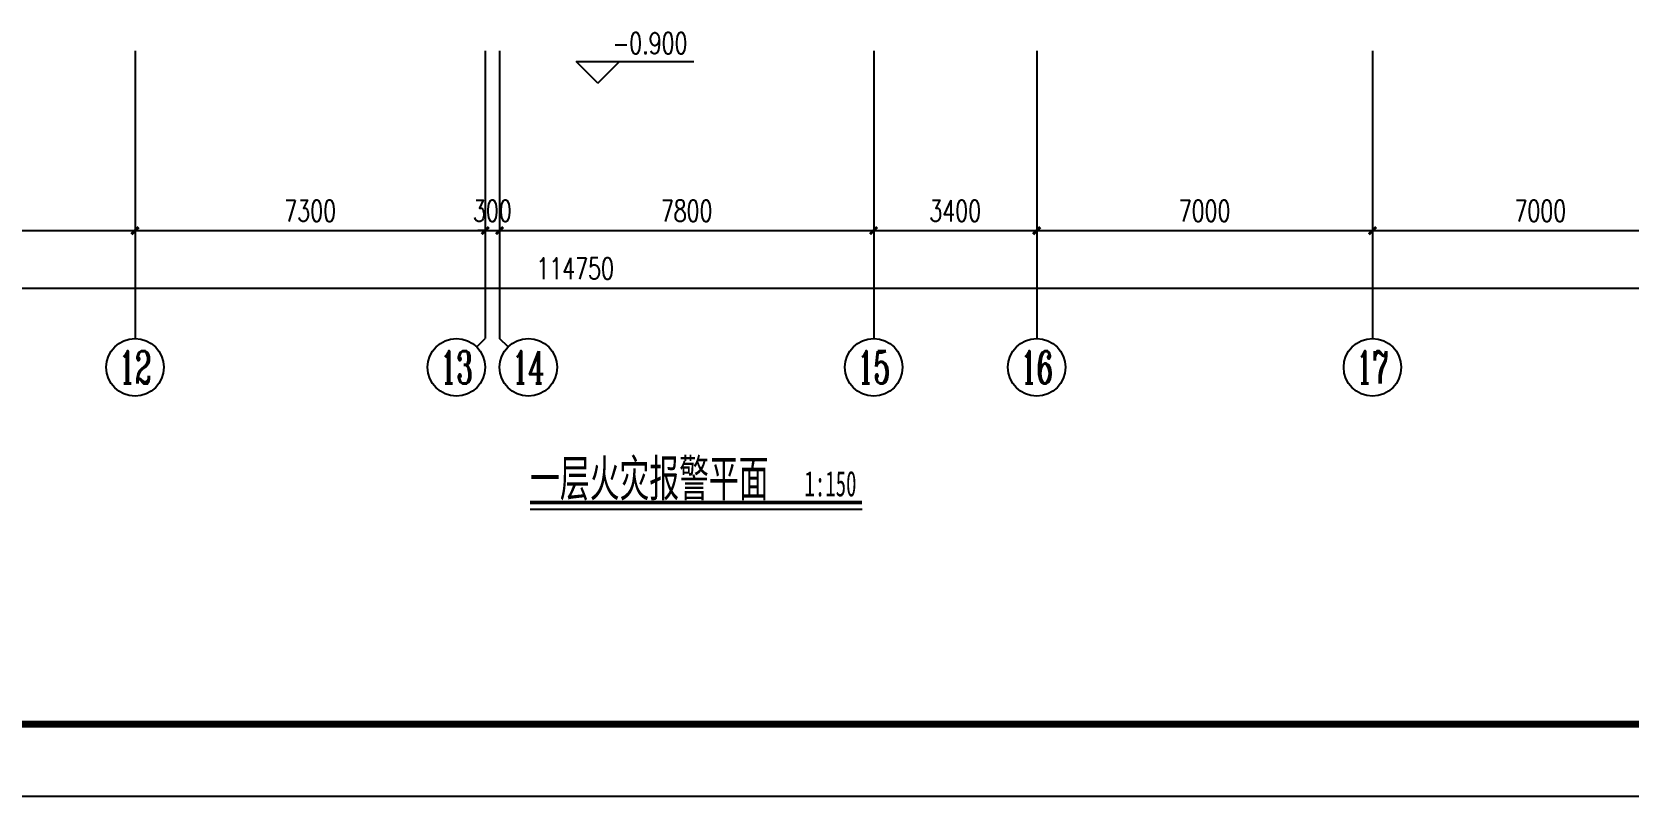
# Model space of a CAD drawing. Extents: x 101023 to 279373, y -114511 to 293844.
# Drawn here: x 171580 to 204880, y -114511 to -98579 of the extents above; entities that cross this region are included whole.
import ezdxf
from ezdxf.enums import TextEntityAlignment as Align

# ---------------------------------------------------------------- set-up
doc = ezdxf.new("R2010")
doc.units = 0
doc.header["$LTSCALE"] = 1000
doc.header["$MEASUREMENT"] = 0
for name, color, linetype in [('AXIS', 3, 'Continuous'), ('AXIS_TEXT', 7, 'Continuous'), ('BTTK', 7, 'Continuous'), ('DIM_ELEV', 3, 'Continuous'), ('PUB_TITLE', 7, 'Continuous'), ('STAIR', 2, 'Continuous'), ('TEL_SYMB', 2, 'Continuous'), ('WALL', 2, 'Continuous')]:
    doc.layers.add(name, color=color, linetype=linetype)
doc.styles.add('_TCH_AXIS', font='COMPLEX', dxfattribs={"bigfont": 'GBCBIG'})
doc.styles.add('_TCH_DIM', font='simplex.shx', dxfattribs={"bigfont": 'gbcbig.shx'})
doc.styles.add('_TCH_DIM_T3', font='SIMPLEX', dxfattribs={"width": 0.705882, "bigfont": 'GBCBIG'})
doc.styles.add('COMPLEX', font='COMPLEX')
doc.styles.add('HZ(TK)', font='geniso.shx', dxfattribs={"width": 0.9, "bigfont": 'hztxt.shx'})
doc.styles.add('仿宋', font='', dxfattribs={"width": 0.6})
doc.styles.get('仿宋').set_extended_font_data('SimSun')
doc.dimstyles.new('_TCH_ARCH&&150', dxfattribs={"dimtxt": 446.25, "dimasz": 150, "dimexe": 375, "dimexo": 450, "dimgap": 189.375, "dimtad": 1, "dimdec": 0, "dimzin": 0, "dimdsep": 46, "dimtxsty": '_TCH_DIM_T3', "dimblk": 'ARCHTICK', "dimcen": 0.09, "dimclrt": 7, "dimazin": 2, "dimtfac": 1, "dimtdec": 0, "dimtix": 1, "dimtmove": 2, "dimatfit": 3, "dimfxl": 1, "dimtolj": 1, "dimtzin": 0, "dimarcsym": 0})

# ---------------------------------------------------------------- blocks, each defined once
blk = doc.blocks.new('vhtemplate_2020年新竖式图框_A0')
at = {"layer": 'PUB_TITLE', "color": 7}
blk.add_lwpolyline([(0, 0), (1189, 0), (1189, 841), (0, 841)], close=True, dxfattribs=at)
at = {"layer": 'PUB_TITLE', "const_width": 1}
blk.add_lwpolyline([(25, 10), (1179, 10), (1179, 831), (25, 831)], close=True, dxfattribs=at)
at = {"layer": 'BTTK', "color": 4, "style": 'HZ(TK)', "width": 0.9}
for tag, p in [('合作单位', (1144, 743.5)), ('建设单位', (1144, 209.5)), ('工程名称', (1144, 176.5)), ('子项名称', (1154, 160)), ('图纸名称', (1144, 141))]:
    blk.add_attdef(tag, text='', height=3.5, dxfattribs=at).set_placement(p, align=Align.MIDDLE_CENTER)
for tag, p in [('注册证书号', (1156.5, 309.01)), ('注册印章号', (1156.5, 301.01)), ('设计号', (1154, 193)), ('图别', (1137.75, 34)), ('图号', (1170.25, 34)), ('版本号', (1137.75, 26)), ('日期', (1170.25, 26))]:
    blk.add_attdef(tag, text='', height=3.5, dxfattribs=at).set_placement(p, align=Align.MIDDLE)
blk = doc.blocks.new('_AXISO')
blk.add_circle((0, 0), 0.5)
at = {"layer": 'AXIS_TEXT', "style": 'COMPLEX', "width": 1.041667}
blk.add_attdef('A', text='', height=0.56, dxfattribs=at).set_placement((-0.25, -0.28), (0.25, -0.28), align=Align.FIT)
blk = doc.blocks.new('_ArchTick')
at = {"color": 0, "linetype": 'ByBlock', "const_width": 0.4}
blk.add_lwpolyline([(-0.5, -0.5), (0.5, 0.5)], dxfattribs=at)
blk = doc.blocks.new('*D128')
at = {"layer": 'AXIS', "color": 0, "lineweight": -2, "transparency": 16777216}
for p, q in [((926858, 771137), (926858, 766262)), ((1041608, 771137), (1041608, 766262)), ((926858, 766637), (1041608, 766637))]:
    blk.add_line(p, q, dxfattribs=at)
at = {"layer": 'Defpoints', "color": 0, "transparency": 16777216}
for p in [(926858, 771587), (1041608, 771587), (1041608, 766637)]:
    blk.add_point(p, dxfattribs=at)
at = {"layer": 'AXIS', "color": 0, "lineweight": -2, "transparency": 16777216, "xscale": 150, "yscale": 150, "zscale": 150, "rotation": 180}
blk.add_blockref('_ArchTick', (926858, 766637), dxfattribs=at)
at = {"layer": 'AXIS', "color": 0, "lineweight": -2, "transparency": 16777216, "xscale": 150, "yscale": 150, "zscale": 150}
blk.add_blockref('_ArchTick', (1041608, 766637), dxfattribs=at)
at = {"layer": 'AXIS', "color": 7, "transparency": 16777216, "insert": (984233, 767049), "char_height": 446.2, "attachment_point": 5, "style": '_TCH_DIM_T3'}
blk.add_mtext('\\A1;114750', dxfattribs=at)
blk = doc.blocks.new('*D136')
at = {"layer": 'AXIS', "color": 0, "lineweight": -2, "transparency": 16777216}
for p, q in [((968258, 771137), (968258, 767462)), ((975058, 771137), (975058, 767462)), ((968258, 767837), (975058, 767837))]:
    blk.add_line(p, q, dxfattribs=at)
at = {"layer": 'Defpoints', "color": 0, "transparency": 16777216}
for p in [(968258, 771587), (975058, 771587), (975058, 767837)]:
    blk.add_point(p, dxfattribs=at)
at = {"layer": 'AXIS', "color": 0, "lineweight": -2, "transparency": 16777216, "xscale": 150, "yscale": 150, "zscale": 150, "rotation": 180}
blk.add_blockref('_ArchTick', (968258, 767837), dxfattribs=at)
at = {"layer": 'AXIS', "color": 0, "lineweight": -2, "transparency": 16777216, "xscale": 150, "yscale": 150, "zscale": 150}
blk.add_blockref('_ArchTick', (975058, 767837), dxfattribs=at)
at = {"layer": 'AXIS', "color": 7, "transparency": 16777216, "insert": (971658, 768249), "char_height": 446.2, "attachment_point": 5, "style": '_TCH_DIM_T3'}
blk.add_mtext('\\A1;6800', dxfattribs=at)
blk = doc.blocks.new('*D137')
at = {"layer": 'AXIS', "color": 0, "lineweight": -2, "transparency": 16777216}
for p, q in [((975058, 771137), (975058, 767462)), ((982358, 771137), (982358, 767462)), ((975058, 767837), (982358, 767837))]:
    blk.add_line(p, q, dxfattribs=at)
at = {"layer": 'Defpoints', "color": 0, "transparency": 16777216}
for p in [(975058, 771587), (982358, 771587), (982358, 767837)]:
    blk.add_point(p, dxfattribs=at)
at = {"layer": 'AXIS', "color": 0, "lineweight": -2, "transparency": 16777216, "xscale": 150, "yscale": 150, "zscale": 150, "rotation": 180}
blk.add_blockref('_ArchTick', (975058, 767837), dxfattribs=at)
at = {"layer": 'AXIS', "color": 0, "lineweight": -2, "transparency": 16777216, "xscale": 150, "yscale": 150, "zscale": 150}
blk.add_blockref('_ArchTick', (982358, 767837), dxfattribs=at)
at = {"layer": 'AXIS', "color": 7, "transparency": 16777216, "insert": (978708, 768249), "char_height": 446.2, "attachment_point": 5, "style": '_TCH_DIM_T3'}
blk.add_mtext('\\A1;7300', dxfattribs=at)
blk = doc.blocks.new('*D138')
at = {"layer": 'AXIS', "color": 0, "lineweight": -2, "transparency": 16777216}
for p, q in [((982358, 771137), (982358, 767462)), ((982658, 771137), (982658, 767462)), ((982358, 767837), (982208, 767837)), ((982358, 767837), (982658, 767837)), ((982658, 767837), (982808, 767837))]:
    blk.add_line(p, q, dxfattribs=at)
at = {"layer": 'Defpoints', "color": 0, "transparency": 16777216}
for p in [(982358, 771587), (982658, 771587), (982658, 767837)]:
    blk.add_point(p, dxfattribs=at)
at = {"layer": 'AXIS', "color": 0, "lineweight": -2, "transparency": 16777216, "xscale": 150, "yscale": 150, "zscale": 150}
blk.add_blockref('_ArchTick', (982358, 767837), dxfattribs=at)
at = {"layer": 'AXIS', "color": 0, "lineweight": -2, "transparency": 16777216, "xscale": 150, "yscale": 150, "zscale": 150, "rotation": 180}
blk.add_blockref('_ArchTick', (982658, 767837), dxfattribs=at)
at = {"layer": 'AXIS', "color": 7, "transparency": 16777216, "insert": (982508, 768249), "char_height": 446.2, "attachment_point": 5, "style": '_TCH_DIM_T3'}
blk.add_mtext('\\A1;300', dxfattribs=at)
blk = doc.blocks.new('*D139')
at = {"layer": 'AXIS', "color": 0, "lineweight": -2, "transparency": 16777216}
for p, q in [((982658, 771137), (982658, 767462)), ((990458, 771137), (990458, 767462)), ((982658, 767837), (990458, 767837))]:
    blk.add_line(p, q, dxfattribs=at)
at = {"layer": 'Defpoints', "color": 0, "transparency": 16777216}
for p in [(982658, 771587), (990458, 771587), (990458, 767837)]:
    blk.add_point(p, dxfattribs=at)
at = {"layer": 'AXIS', "color": 0, "lineweight": -2, "transparency": 16777216, "xscale": 150, "yscale": 150, "zscale": 150, "rotation": 180}
blk.add_blockref('_ArchTick', (982658, 767837), dxfattribs=at)
at = {"layer": 'AXIS', "color": 0, "lineweight": -2, "transparency": 16777216, "xscale": 150, "yscale": 150, "zscale": 150}
blk.add_blockref('_ArchTick', (990458, 767837), dxfattribs=at)
at = {"layer": 'AXIS', "color": 7, "transparency": 16777216, "insert": (986558, 768249), "char_height": 446.2, "attachment_point": 5, "style": '_TCH_DIM_T3'}
blk.add_mtext('\\A1;7800', dxfattribs=at)
blk = doc.blocks.new('*D140')
at = {"layer": 'AXIS', "color": 0, "lineweight": -2, "transparency": 16777216}
for p, q in [((990458, 771137), (990458, 767462)), ((993858, 771137), (993858, 767462)), ((990458, 767837), (993858, 767837))]:
    blk.add_line(p, q, dxfattribs=at)
at = {"layer": 'Defpoints', "color": 0, "transparency": 16777216}
for p in [(990458, 771587), (993858, 771587), (993858, 767837)]:
    blk.add_point(p, dxfattribs=at)
at = {"layer": 'AXIS', "color": 0, "lineweight": -2, "transparency": 16777216, "xscale": 150, "yscale": 150, "zscale": 150, "rotation": 180}
blk.add_blockref('_ArchTick', (990458, 767837), dxfattribs=at)
at = {"layer": 'AXIS', "color": 0, "lineweight": -2, "transparency": 16777216, "xscale": 150, "yscale": 150, "zscale": 150}
blk.add_blockref('_ArchTick', (993858, 767837), dxfattribs=at)
at = {"layer": 'AXIS', "color": 7, "transparency": 16777216, "insert": (992158, 768249), "char_height": 446.2, "attachment_point": 5, "style": '_TCH_DIM_T3'}
blk.add_mtext('\\A1;3400', dxfattribs=at)
blk = doc.blocks.new('*D141')
at = {"layer": 'AXIS', "color": 0, "lineweight": -2, "transparency": 16777216}
for p, q in [((993858, 771137), (993858, 767462)), ((1000858, 771137), (1000858, 767462)), ((993858, 767837), (1000858, 767837))]:
    blk.add_line(p, q, dxfattribs=at)
at = {"layer": 'Defpoints', "color": 0, "transparency": 16777216}
for p in [(993858, 771587), (1000858, 771587), (1000858, 767837)]:
    blk.add_point(p, dxfattribs=at)
at = {"layer": 'AXIS', "color": 0, "lineweight": -2, "transparency": 16777216, "xscale": 150, "yscale": 150, "zscale": 150, "rotation": 180}
blk.add_blockref('_ArchTick', (993858, 767837), dxfattribs=at)
at = {"layer": 'AXIS', "color": 0, "lineweight": -2, "transparency": 16777216, "xscale": 150, "yscale": 150, "zscale": 150}
blk.add_blockref('_ArchTick', (1000858, 767837), dxfattribs=at)
at = {"layer": 'AXIS', "color": 7, "transparency": 16777216, "insert": (997358, 768249), "char_height": 446.2, "attachment_point": 5, "style": '_TCH_DIM_T3'}
blk.add_mtext('\\A1;7000', dxfattribs=at)
blk = doc.blocks.new('*D142')
at = {"layer": 'AXIS', "color": 0, "lineweight": -2, "transparency": 16777216}
for p, q in [((1000858, 771137), (1000858, 767462)), ((1007858, 771137), (1007858, 767462)), ((1000858, 767837), (1007858, 767837))]:
    blk.add_line(p, q, dxfattribs=at)
at = {"layer": 'Defpoints', "color": 0, "transparency": 16777216}
for p in [(1000858, 771587), (1007858, 771587), (1007858, 767837)]:
    blk.add_point(p, dxfattribs=at)
at = {"layer": 'AXIS', "color": 0, "lineweight": -2, "transparency": 16777216, "xscale": 150, "yscale": 150, "zscale": 150, "rotation": 180}
blk.add_blockref('_ArchTick', (1000858, 767837), dxfattribs=at)
at = {"layer": 'AXIS', "color": 0, "lineweight": -2, "transparency": 16777216, "xscale": 150, "yscale": 150, "zscale": 150}
blk.add_blockref('_ArchTick', (1007858, 767837), dxfattribs=at)
at = {"layer": 'AXIS', "color": 7, "transparency": 16777216, "insert": (1004358, 768249), "char_height": 446.2, "attachment_point": 5, "style": '_TCH_DIM_T3'}
blk.add_mtext('\\A1;7000', dxfattribs=at)
blk = doc.blocks.new('ERT')
at = {"layer": 'AXIS'}
for p, q in [((975058.2, 771586.5), (975058.2, 765586.5)), ((982358.2, 771586.5), (982358.2, 765586.5)), ((982658.2, 771586.5), (982658.2, 765586.5)), ((990458.2, 771586.5), (990458.2, 765586.5)), ((993858.2, 771586.5), (993858.2, 765586.5)), ((1000858.2, 771586.5), (1000858.2, 765586.5)), ((982182.5, 765410.8), (982358.2, 765586.5)), ((982833.9, 765410.8), (982658.2, 765586.5))]:
    blk.add_line(p, q, dxfattribs=at)
ref = blk.add_blockref('_AXISO', (975058.2, 764986.5), dxfattribs=dict(at, xscale=1200, yscale=1200, zscale=1200))
ref.add_attrib('A', '12', dxfattribs={"layer": 'AXIS_TEXT', "height": 678.82, "style": '_TCH_AXIS', "width": 0.724138}).set_placement((974718.8, 764647.1), (975397.6, 764647.1), align=Align.FIT)
ref = blk.add_blockref('_AXISO', (981758.2, 764986.5), dxfattribs=dict(at, xscale=1200, yscale=1200, zscale=1200))
ref.add_attrib('A', '13', dxfattribs={"layer": 'AXIS_TEXT', "height": 678.82, "style": '_TCH_AXIS', "width": 0.724138}).set_placement((981418.8, 764647.1), (982097.6, 764647.1), align=Align.FIT)
ref = blk.add_blockref('_AXISO', (983258.2, 764986.5), dxfattribs=dict(at, xscale=1200, yscale=1200, zscale=1200))
ref.add_attrib('A', '14', dxfattribs={"layer": 'AXIS_TEXT', "height": 678.82, "style": '_TCH_AXIS', "width": 0.677419}).set_placement((982918.8, 764647.1), (983597.6, 764647.1), align=Align.FIT)
ref = blk.add_blockref('_AXISO', (990458.2, 764986.5), dxfattribs=dict(at, xscale=1200, yscale=1200, zscale=1200))
ref.add_attrib('A', '15', dxfattribs={"layer": 'AXIS_TEXT', "height": 678.82, "style": '_TCH_AXIS', "width": 0.724138}).set_placement((990118.8, 764647.1), (990797.6, 764647.1), align=Align.FIT)
ref = blk.add_blockref('_AXISO', (993858.2, 764986.5), dxfattribs=dict(at, xscale=1200, yscale=1200, zscale=1200))
ref.add_attrib('A', '16', dxfattribs={"layer": 'AXIS_TEXT', "height": 678.82, "style": '_TCH_AXIS', "width": 0.724138}).set_placement((993518.8, 764647.1), (994197.6, 764647.1), align=Align.FIT)
ref = blk.add_blockref('_AXISO', (1000858.2, 764986.5), dxfattribs=dict(at, xscale=1200, yscale=1200, zscale=1200))
ref.add_attrib('A', '17', dxfattribs={"layer": 'AXIS_TEXT', "height": 678.82, "style": '_TCH_AXIS', "width": 0.724138}).set_placement((1000518.8, 764647.1), (1001197.6, 764647.1), align=Align.FIT)
for p1, p2, distance, picture, middle in [((926858.2, 771586.5), (1041608.2, 771586.5), -4950, '*D128', (984233.2, 767049)), ((968258.2, 771586.5), (975058.2, 771586.5), -3750, '*D136', (971658.2, 768249)), ((975058.2, 771586.5), (982358.2, 771586.5), -3750, '*D137', (978708.2, 768249)), ((982358.2, 771586.5), (982658.2, 771586.5), -3750, '*D138', (982508.2, 768249)), ((982658.2, 771586.5), (990458.2, 771586.5), -3750, '*D139', (986558.2, 768249)), ((990458.2, 771586.5), (993858.2, 771586.5), -3750, '*D140', (992158.2, 768249)), ((993858.2, 771586.5), (1000858.2, 771586.5), -3750, '*D141', (997358.2, 768249)), ((1000858.2, 771586.5), (1007858.2, 771586.5), -3750, '*D142', (1004358.2, 768249))]:
    dim = blk.add_aligned_dim(p1=p1, p2=p2, distance=distance, dimstyle='_TCH_ARCH&&150', dxfattribs=at)
    dim.commit()
    dim.dimension.update_dxf_attribs({"geometry": picture, "text_midpoint": middle})
blk = doc.blocks.new('A$C40CE5D7B')
at = {"layer": 'DIM_ELEV'}
for p, q in [((67047, 15891), (66597, 16341)), ((66597, 16341), (69048, 16341)), ((67047, 15891), (67497, 16341))]:
    blk.add_line(p, q, dxfattribs=at)
at = {"layer": 'WALL'}
blk.add_blockref('ERT', (-917658, -755022), dxfattribs=at)
at = {"layer": 'DIM_ELEV', "color": 7, "style": '_TCH_DIM', "width": 0.705882}
blk.add_text('-0.900', height=446.2, dxfattribs=at).set_placement((67353, 16499))

msp = doc.modelspace()

# ---------------------------------------------------------------- linework, layer by layer
at = {"layer": 'TEL_SYMB', "const_width": 70}
msp.add_lwpolyline([(181966, -108390), (188887, -108390)], dxfattribs=at)
at = {"layer": 'TEL_SYMB'}
msp.add_lwpolyline([(181966, -108530), (188887, -108530)], dxfattribs=at)

# ---------------------------------------------------------------- block references
at = {"layer": 'STAIR'}
msp.add_blockref('A$C40CE5D7B', (116330, -115536), dxfattribs=at)
at = {"layer": 'WALL', "xscale": 150, "yscale": 150, "zscale": 150}
msp.add_blockref('vhtemplate_2020年新竖式图框_A0', (101023, -114511), dxfattribs=at)

# ---------------------------------------------------------------- texts
at = {"layer": 'TEL_SYMB', "color": 7, "style": '仿宋', "width": 0.6}
for s, height, p in [('一层火灾报警平面', 759.5, (181966, -108262)), ('1:150', 531.6, (187687, -108262))]:
    msp.add_text(s, height=height, dxfattribs=at).set_placement(p)

doc.saveas('drawing.dxf')
